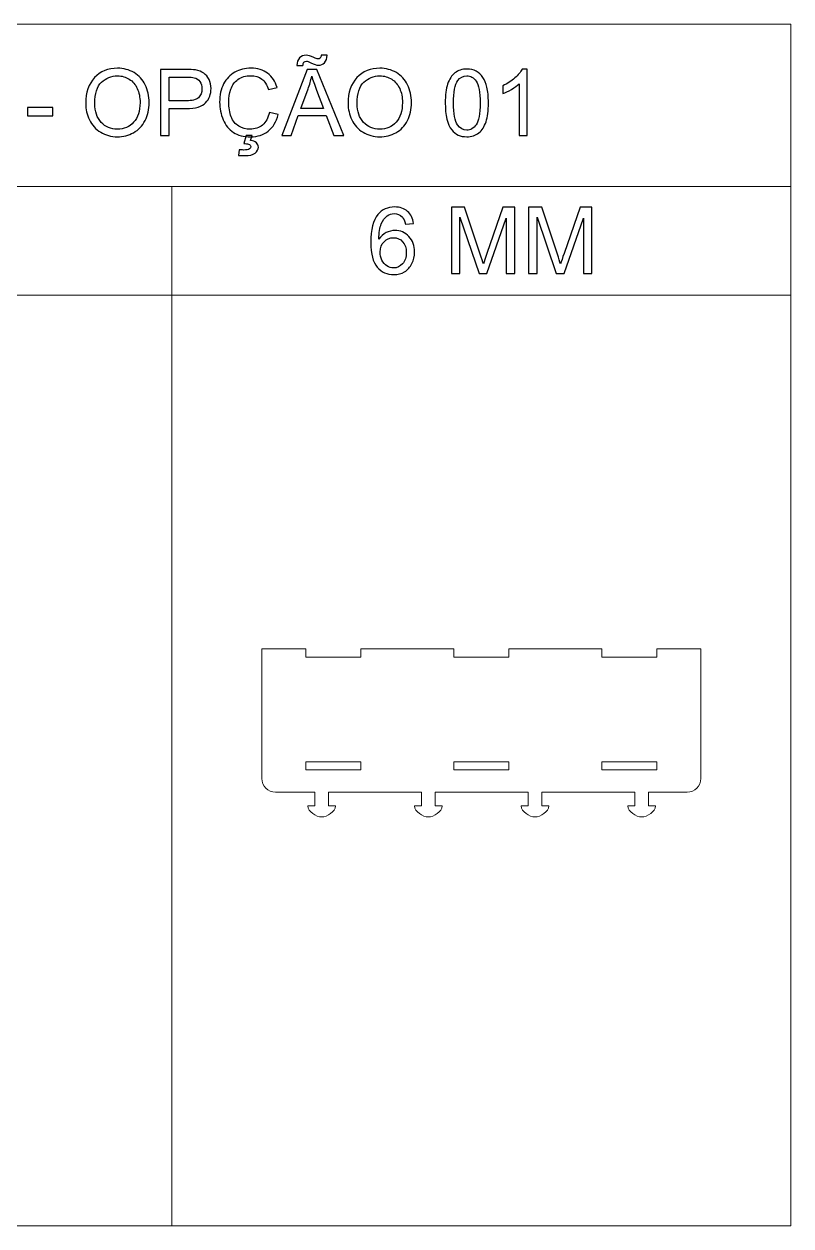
# Model space of a CAD drawing. Header units: millimetres. Extents: x -668 to 668, y -219 to 219.
# Drawn here: x -308.5 to -28.9, y -219.1 to 219.1 of the extents above; entities that cross this region are included whole.
import ezdxf

# ---------------------------------------------------------------- set-up
doc = ezdxf.new("R2010")
doc.units = ezdxf.units.MM
doc.header["$MEASUREMENT"] = 0
doc.layers.add('Layer 1', color=7, linetype='Continuous')

msp = doc.modelspace()

# ---------------------------------------------------------------- linework, layer by layer
at = {"layer": 'Layer 1', "color": 153, "lineweight": 20}
for points in [[(-668.1612, 159.8081), (-28.9278, 159.8081), (-28.9278, 219.0747), (-668.1612, 219.0747), (-668.1612, 159.8081)], [(-668.1612, -219.0747), (-28.9278, -219.0747), (-28.9278, 159.8081), (-668.1612, 159.8081), (-668.1612, -219.0747)], [(-668.1612, 120.2971), (-28.9278, 120.2971), (-28.9278, 159.8081), (-668.1612, 159.8081), (-668.1612, 120.2971)]]:
    msp.add_lwpolyline(points, close=True, dxfattribs=at)
at = {"layer": 'Layer 1', "color": 153}
for points, knots in [([(-209.0231, 204.0058), (-209.0343, 205.1365), (-208.7193, 206.0365), (-208.0836, 206.7116), (-208.0836, 206.7116), (-207.4592, 207.381), (-206.6548, 207.7185), (-205.6759, 207.7185), (-205.6759, 207.7185), (-204.9953, 207.7185), (-204.0671, 207.4316), (-202.897, 206.8522), (-202.897, 206.8522), (-202.2501, 206.5316), (-201.7325, 206.3684), (-201.35, 206.3684), (-201.35, 206.3684), (-200.9956, 206.3684), (-200.7256, 206.4641), (-200.54, 206.6553), (-200.54, 206.6553), (-200.3543, 206.841), (-200.2249, 207.2235), (-200.1462, 207.786), (-200.1462, 207.786), (-200.1462, 207.786), (-198.0198, 207.786), (-198.0198, 207.786), (-198.0198, 207.786), (-198.0535, 206.5372), (-198.3686, 205.6034), (-198.9648, 204.979), (-198.9648, 204.979), (-199.5611, 204.3545), (-200.3149, 204.0395), (-201.2375, 204.0395), (-201.2375, 204.0395), (-201.9238, 204.0395), (-202.8351, 204.3489), (-203.9602, 204.9621), (-203.9602, 204.9621), (-204.6971, 205.3615), (-205.2372, 205.5584), (-205.5803, 205.5584), (-205.5803, 205.5584), (-205.9516, 205.5584), (-206.2554, 205.429), (-206.4804, 205.1646), (-206.4804, 205.1646), (-206.7223, 204.9058), (-206.8404, 204.5177), (-206.8292, 204.0058), (-206.8292, 204.0058), (-206.8292, 204.0058), (-209.0231, 204.0058), (-209.0231, 204.0058)], [0, 0, 0, 0, 0.06666667, 0.06666667, 0.06666667, 0.06666667, 0.13333333, 0.13333333, 0.13333333, 0.13333333, 0.2, 0.2, 0.2, 0.2, 0.26666667, 0.26666667, 0.26666667, 0.26666667, 0.33333333, 0.33333333, 0.33333333, 0.33333333, 0.4, 0.4, 0.4, 0.4, 0.46666667, 0.46666667, 0.46666667, 0.46666667, 0.53333333, 0.53333333, 0.53333333, 0.53333333, 0.6, 0.6, 0.6, 0.6, 0.66666667, 0.66666667, 0.66666667, 0.66666667, 0.73333333, 0.73333333, 0.73333333, 0.73333333, 0.8, 0.8, 0.8, 0.8, 0.86666667, 0.86666667, 0.86666667, 0.86666667, 1, 1, 1, 1]), ([(-286.0461, 190.1504), (-286.0461, 194.1557), (-284.966, 197.2947), (-282.8115, 199.5617), (-282.8115, 199.5617), (-280.657, 201.8287), (-277.878, 202.9594), (-274.469, 202.9594), (-274.469, 202.9594), (-272.2357, 202.9594), (-270.2275, 202.425), (-268.433, 201.3618), (-268.433, 201.3618), (-266.6441, 200.2986), (-265.2771, 198.8135), (-264.3377, 196.9065), (-264.3377, 196.9065), (-263.3982, 195.0051), (-262.9257, 192.845), (-262.9257, 190.4317), (-262.9257, 190.4317), (-262.9257, 187.9846), (-263.4207, 185.7907), (-264.4108, 183.8612), (-264.4108, 183.8612), (-265.4009, 181.9261), (-266.8016, 180.4635), (-268.613, 179.4734), (-268.613, 179.4734), (-270.43, 178.4777), (-272.3876, 177.9827), (-274.4859, 177.9827), (-274.4859, 177.9827), (-276.7642, 177.9827), (-278.7949, 178.534), (-280.5894, 179.6309), (-280.5894, 179.6309), (-282.3783, 180.7279), (-283.7397, 182.2242), (-284.6622, 184.1256), (-284.6622, 184.1256), (-285.5848, 186.0214), (-286.0461, 188.0296), (-286.0461, 190.1504)], [0, 0, 0, 0, 0.08333333, 0.08333333, 0.08333333, 0.08333333, 0.16666667, 0.16666667, 0.16666667, 0.16666667, 0.25, 0.25, 0.25, 0.25, 0.33333333, 0.33333333, 0.33333333, 0.33333333, 0.41666667, 0.41666667, 0.41666667, 0.41666667, 0.5, 0.5, 0.5, 0.5, 0.58333333, 0.58333333, 0.58333333, 0.58333333, 0.66666667, 0.66666667, 0.66666667, 0.66666667, 0.75, 0.75, 0.75, 0.75, 0.83333333, 0.83333333, 0.83333333, 0.83333333, 1, 1, 1, 1]), ([(-258.8136, 178.3877), (-258.8136, 178.3877), (-258.8136, 202.5544), (-258.8136, 202.5544), (-258.8136, 202.5544), (-258.8136, 202.5544), (-249.6892, 202.5544), (-249.6892, 202.5544), (-249.6892, 202.5544), (-248.0859, 202.5544), (-246.8596, 202.4757), (-246.0102, 202.3238), (-246.0102, 202.3238), (-244.8232, 202.1269), (-243.8275, 201.75), (-243.0231, 201.1987), (-243.0231, 201.1987), (-242.2186, 200.6418), (-241.5717, 199.8655), (-241.0823, 198.8698), (-241.0823, 198.8698), (-240.5929, 197.8741), (-240.351, 196.7771), (-240.351, 195.5789), (-240.351, 195.5789), (-240.351, 193.5313), (-241.0035, 191.793), (-242.3143, 190.3754), (-242.3143, 190.3754), (-243.6194, 188.9522), (-245.9877, 188.2434), (-249.4079, 188.2434), (-249.4079, 188.2434), (-249.4079, 188.2434), (-255.6071, 188.2434), (-255.6071, 188.2434), (-255.6071, 188.2434), (-255.6071, 188.2434), (-255.6071, 178.3877), (-255.6071, 178.3877), (-255.6071, 178.3877), (-255.6071, 178.3877), (-258.8136, 178.3877), (-258.8136, 178.3877)], [0, 0, 0, 0, 0.08333333, 0.08333333, 0.08333333, 0.08333333, 0.16666667, 0.16666667, 0.16666667, 0.16666667, 0.25, 0.25, 0.25, 0.25, 0.33333333, 0.33333333, 0.33333333, 0.33333333, 0.41666667, 0.41666667, 0.41666667, 0.41666667, 0.5, 0.5, 0.5, 0.5, 0.58333333, 0.58333333, 0.58333333, 0.58333333, 0.66666667, 0.66666667, 0.66666667, 0.66666667, 0.75, 0.75, 0.75, 0.75, 0.83333333, 0.83333333, 0.83333333, 0.83333333, 1, 1, 1, 1]), ([(-219.0869, 186.8652), (-219.0869, 186.8652), (-215.8805, 186.0551), (-215.8805, 186.0551), (-215.8805, 186.0551), (-216.5499, 183.4281), (-217.7537, 181.431), (-219.492, 180.0528), (-219.492, 180.0528), (-221.2302, 178.6746), (-223.3566, 177.9827), (-225.8712, 177.9827), (-225.8712, 177.9827), (-228.4701, 177.9827), (-230.5853, 178.5115), (-232.2166, 179.5747), (-232.2166, 179.5747), (-233.848, 180.6322), (-235.0856, 182.168), (-235.935, 184.1762), (-235.935, 184.1762), (-236.7844, 186.1901), (-237.212, 188.3447), (-237.212, 190.6511), (-237.212, 190.6511), (-237.212, 193.1656), (-236.7338, 195.3595), (-235.7719, 197.2328), (-235.7719, 197.2328), (-234.8099, 199.106), (-233.443, 200.5293), (-231.671, 201.5025), (-231.671, 201.5025), (-229.899, 202.4757), (-227.9469, 202.9594), (-225.8205, 202.9594), (-225.8205, 202.9594), (-223.4016, 202.9594), (-221.3709, 202.3463), (-219.7282, 201.1143), (-219.7282, 201.1143), (-218.08, 199.8824), (-216.9324, 198.1554), (-216.2855, 195.9277), (-216.2855, 195.9277), (-216.2855, 195.9277), (-219.4245, 195.1851), (-219.4245, 195.1851), (-219.4245, 195.1851), (-219.9814, 196.9403), (-220.7971, 198.2229), (-221.8603, 199.0217), (-221.8603, 199.0217), (-222.9235, 199.8261), (-224.2623, 200.2255), (-225.8768, 200.2255), (-225.8768, 200.2255), (-227.7276, 200.2255), (-229.2802, 199.7811), (-230.5234, 198.8923), (-230.5234, 198.8923), (-231.7666, 198.0035), (-232.6442, 196.8053), (-233.1448, 195.3089), (-233.1448, 195.3089), (-233.6511, 193.8069), (-233.9042, 192.2599), (-233.9042, 190.6679), (-233.9042, 190.6679), (-233.9042, 188.6147), (-233.6061, 186.8202), (-233.0098, 185.2901), (-233.0098, 185.2901), (-232.4135, 183.7543), (-231.4853, 182.6124), (-230.2252, 181.8529), (-230.2252, 181.8529), (-228.9651, 181.0935), (-227.6038, 180.7166), (-226.1356, 180.7166), (-226.1356, 180.7166), (-224.3467, 180.7166), (-222.8391, 181.2342), (-221.6015, 182.2636), (-221.6015, 182.2636), (-220.3639, 183.2987), (-219.5257, 184.8288), (-219.0869, 186.8652)], [0, 0, 0, 0, 0.04347826, 0.04347826, 0.04347826, 0.04347826, 0.08695652, 0.08695652, 0.08695652, 0.08695652, 0.13043478, 0.13043478, 0.13043478, 0.13043478, 0.17391304, 0.17391304, 0.17391304, 0.17391304, 0.2173913, 0.2173913, 0.2173913, 0.2173913, 0.26086957, 0.26086957, 0.26086957, 0.26086957, 0.30434783, 0.30434783, 0.30434783, 0.30434783, 0.34782609, 0.34782609, 0.34782609, 0.34782609, 0.39130435, 0.39130435, 0.39130435, 0.39130435, 0.43478261, 0.43478261, 0.43478261, 0.43478261, 0.47826087, 0.47826087, 0.47826087, 0.47826087, 0.52173913, 0.52173913, 0.52173913, 0.52173913, 0.56521739, 0.56521739, 0.56521739, 0.56521739, 0.60869565, 0.60869565, 0.60869565, 0.60869565, 0.65217391, 0.65217391, 0.65217391, 0.65217391, 0.69565217, 0.69565217, 0.69565217, 0.69565217, 0.73913043, 0.73913043, 0.73913043, 0.73913043, 0.7826087, 0.7826087, 0.7826087, 0.7826087, 0.82608696, 0.82608696, 0.82608696, 0.82608696, 0.86956522, 0.86956522, 0.86956522, 0.86956522, 0.91304348, 0.91304348, 0.91304348, 0.91304348, 1, 1, 1, 1]), ([(-214.5753, 178.3877), (-214.5753, 178.3877), (-205.3047, 202.5544), (-205.3047, 202.5544), (-205.3047, 202.5544), (-205.3047, 202.5544), (-201.7888, 202.5544), (-201.7888, 202.5544), (-201.7888, 202.5544), (-201.7888, 202.5544), (-191.95, 178.3877), (-191.95, 178.3877), (-191.95, 178.3877), (-191.95, 178.3877), (-195.5896, 178.3877), (-195.5896, 178.3877), (-195.5896, 178.3877), (-195.5896, 178.3877), (-198.3854, 185.712), (-198.3854, 185.712), (-198.3854, 185.712), (-198.3854, 185.712), (-208.5618, 185.712), (-208.5618, 185.712), (-208.5618, 185.712), (-208.5618, 185.712), (-211.1832, 178.3877), (-211.1832, 178.3877), (-211.1832, 178.3877), (-211.1832, 178.3877), (-214.5753, 178.3877), (-214.5753, 178.3877)], [0, 0, 0, 0, 0.11111111, 0.11111111, 0.11111111, 0.11111111, 0.22222222, 0.22222222, 0.22222222, 0.22222222, 0.33333333, 0.33333333, 0.33333333, 0.33333333, 0.44444444, 0.44444444, 0.44444444, 0.44444444, 0.55555556, 0.55555556, 0.55555556, 0.55555556, 0.66666667, 0.66666667, 0.66666667, 0.66666667, 0.77777778, 0.77777778, 0.77777778, 0.77777778, 1, 1, 1, 1]), ([(-190.3917, 190.1504), (-190.3917, 194.1557), (-189.3116, 197.2947), (-187.1571, 199.5617), (-187.1571, 199.5617), (-185.0026, 201.8287), (-182.2236, 202.9594), (-178.8146, 202.9594), (-178.8146, 202.9594), (-176.5813, 202.9594), (-174.5731, 202.425), (-172.7786, 201.3618), (-172.7786, 201.3618), (-170.9897, 200.2986), (-169.6227, 198.8135), (-168.6833, 196.9065), (-168.6833, 196.9065), (-167.7438, 195.0051), (-167.2713, 192.845), (-167.2713, 190.4317), (-167.2713, 190.4317), (-167.2713, 187.9846), (-167.7663, 185.7907), (-168.7564, 183.8612), (-168.7564, 183.8612), (-169.7465, 181.9261), (-171.1472, 180.4635), (-172.9586, 179.4734), (-172.9586, 179.4734), (-174.7756, 178.4777), (-176.7332, 177.9827), (-178.8315, 177.9827), (-178.8315, 177.9827), (-181.1098, 177.9827), (-183.1405, 178.534), (-184.935, 179.6309), (-184.935, 179.6309), (-186.7239, 180.7279), (-188.0853, 182.2242), (-189.0078, 184.1256), (-189.0078, 184.1256), (-189.9304, 186.0214), (-190.3917, 188.0296), (-190.3917, 190.1504)], [0, 0, 0, 0, 0.08333333, 0.08333333, 0.08333333, 0.08333333, 0.16666667, 0.16666667, 0.16666667, 0.16666667, 0.25, 0.25, 0.25, 0.25, 0.33333333, 0.33333333, 0.33333333, 0.33333333, 0.41666667, 0.41666667, 0.41666667, 0.41666667, 0.5, 0.5, 0.5, 0.5, 0.58333333, 0.58333333, 0.58333333, 0.58333333, 0.66666667, 0.66666667, 0.66666667, 0.66666667, 0.75, 0.75, 0.75, 0.75, 0.83333333, 0.83333333, 0.83333333, 0.83333333, 1, 1, 1, 1]), ([(-154.963, 190.3135), (-154.963, 193.1656), (-154.6705, 195.472), (-154.0854, 197.2159), (-154.0854, 197.2159), (-153.4948, 198.9654), (-152.6228, 200.3099), (-151.464, 201.2493), (-151.464, 201.2493), (-150.3108, 202.1888), (-148.8538, 202.6557), (-147.0987, 202.6557), (-147.0987, 202.6557), (-145.8048, 202.6557), (-144.6685, 202.3969), (-143.6841, 201.8737), (-143.6841, 201.8737), (-142.7053, 201.3506), (-141.8952, 200.5968), (-141.2652, 199.6123), (-141.2652, 199.6123), (-140.6351, 198.6335), (-140.1401, 197.4353), (-139.78, 196.0233), (-139.78, 196.0233), (-139.4144, 194.6114), (-139.2344, 192.7043), (-139.2344, 190.3135), (-139.2344, 190.3135), (-139.2344, 187.4783), (-139.5269, 185.1832), (-140.1063, 183.4393), (-140.1063, 183.4393), (-140.6857, 181.6898), (-141.5577, 180.3453), (-142.7165, 179.4003), (-142.7165, 179.4003), (-143.8697, 178.4552), (-145.3323, 177.9827), (-147.0987, 177.9827), (-147.0987, 177.9827), (-149.422, 177.9827), (-151.2502, 178.8096), (-152.5778, 180.4691), (-152.5778, 180.4691), (-154.1698, 182.4942), (-154.963, 185.7739), (-154.963, 190.3135)], [0, 0, 0, 0, 0.07692308, 0.07692308, 0.07692308, 0.07692308, 0.15384615, 0.15384615, 0.15384615, 0.15384615, 0.23076923, 0.23076923, 0.23076923, 0.23076923, 0.30769231, 0.30769231, 0.30769231, 0.30769231, 0.38461538, 0.38461538, 0.38461538, 0.38461538, 0.46153846, 0.46153846, 0.46153846, 0.46153846, 0.53846154, 0.53846154, 0.53846154, 0.53846154, 0.61538462, 0.61538462, 0.61538462, 0.61538462, 0.69230769, 0.69230769, 0.69230769, 0.69230769, 0.76923077, 0.76923077, 0.76923077, 0.76923077, 0.84615385, 0.84615385, 0.84615385, 0.84615385, 1, 1, 1, 1]), ([(-125.0527, 178.3877), (-125.0527, 178.3877), (-128.0229, 178.3877), (-128.0229, 178.3877), (-128.0229, 178.3877), (-128.0229, 178.3877), (-128.0229, 197.3003), (-128.0229, 197.3003), (-128.0229, 197.3003), (-128.7373, 196.614), (-129.6768, 195.9333), (-130.8356, 195.2526), (-130.8356, 195.2526), (-131.9945, 194.572), (-133.0408, 194.0601), (-133.9633, 193.7225), (-133.9633, 193.7225), (-133.9633, 193.7225), (-133.9633, 196.5915), (-133.9633, 196.5915), (-133.9633, 196.5915), (-132.3038, 197.3678), (-130.8525, 198.3129), (-129.6093, 199.4267), (-129.6093, 199.4267), (-128.3661, 200.5349), (-127.4829, 201.6094), (-126.9653, 202.6557), (-126.9653, 202.6557), (-126.9653, 202.6557), (-125.0527, 202.6557), (-125.0527, 202.6557), (-125.0527, 202.6557), (-125.0527, 202.6557), (-125.0527, 178.3877), (-125.0527, 178.3877)], [0, 0, 0, 0, 0.1, 0.1, 0.1, 0.1, 0.2, 0.2, 0.2, 0.2, 0.3, 0.3, 0.3, 0.3, 0.4, 0.4, 0.4, 0.4, 0.5, 0.5, 0.5, 0.5, 0.6, 0.6, 0.6, 0.6, 0.7, 0.7, 0.7, 0.7, 0.8, 0.8, 0.8, 0.8, 1, 1, 1, 1]), ([(-282.7383, 190.0942), (-282.7383, 187.1858), (-281.9564, 184.8963), (-280.3926, 183.2255), (-280.3926, 183.2255), (-278.8287, 181.5548), (-276.8654, 180.7166), (-274.5028, 180.7166), (-274.5028, 180.7166), (-272.0951, 180.7166), (-270.1206, 181.5604), (-268.5623, 183.248), (-268.5623, 183.248), (-267.0097, 184.9357), (-266.2334, 187.3321), (-266.2334, 190.4373), (-266.2334, 190.4373), (-266.2334, 192.4006), (-266.5653, 194.1163), (-267.2291, 195.5789), (-267.2291, 195.5789), (-267.8929, 197.0415), (-268.8661, 198.1779), (-270.1431, 198.9823), (-270.1431, 198.9823), (-271.4257, 199.7867), (-272.8601, 200.1918), (-274.4521, 200.1918), (-274.4521, 200.1918), (-276.7135, 200.1918), (-278.6599, 199.4154), (-280.2913, 197.8628), (-280.2913, 197.8628), (-281.9227, 196.3102), (-282.7383, 193.7225), (-282.7383, 190.0942)], [0, 0, 0, 0, 0.1, 0.1, 0.1, 0.1, 0.2, 0.2, 0.2, 0.2, 0.3, 0.3, 0.3, 0.3, 0.4, 0.4, 0.4, 0.4, 0.5, 0.5, 0.5, 0.5, 0.6, 0.6, 0.6, 0.6, 0.7, 0.7, 0.7, 0.7, 0.8, 0.8, 0.8, 0.8, 1, 1, 1, 1]), ([(-255.6071, 191.0786), (-255.6071, 191.0786), (-249.3629, 191.0786), (-249.3629, 191.0786), (-249.3629, 191.0786), (-247.2927, 191.0786), (-245.8301, 191.4611), (-244.9582, 192.2318), (-244.9582, 192.2318), (-244.0919, 193.0025), (-243.6587, 194.0826), (-243.6587, 195.4833), (-243.6587, 195.4833), (-243.6587, 196.4902), (-243.9119, 197.3565), (-244.4238, 198.0766), (-244.4238, 198.0766), (-244.9357, 198.7967), (-245.6108, 199.2748), (-246.4433, 199.5055), (-246.4433, 199.5055), (-246.9833, 199.6461), (-247.979, 199.7192), (-249.4248, 199.7192), (-249.4248, 199.7192), (-249.4248, 199.7192), (-255.6071, 199.7192), (-255.6071, 199.7192), (-255.6071, 199.7192), (-255.6071, 199.7192), (-255.6071, 191.0786), (-255.6071, 191.0786)], [0, 0, 0, 0, 0.11111111, 0.11111111, 0.11111111, 0.11111111, 0.22222222, 0.22222222, 0.22222222, 0.22222222, 0.33333333, 0.33333333, 0.33333333, 0.33333333, 0.44444444, 0.44444444, 0.44444444, 0.44444444, 0.55555556, 0.55555556, 0.55555556, 0.55555556, 0.66666667, 0.66666667, 0.66666667, 0.66666667, 0.77777778, 0.77777778, 0.77777778, 0.77777778, 1, 1, 1, 1]), ([(-207.6223, 188.3109), (-207.6223, 188.3109), (-199.3867, 188.3109), (-199.3867, 188.3109), (-199.3867, 188.3109), (-199.3867, 188.3109), (-201.9069, 195.0108), (-201.9069, 195.0108), (-201.9069, 195.0108), (-202.6664, 197.0472), (-203.2401, 198.7291), (-203.6396, 200.0567), (-203.6396, 200.0567), (-203.9714, 198.4816), (-204.4159, 196.9346), (-204.9728, 195.4045), (-204.9728, 195.4045), (-204.9728, 195.4045), (-207.6223, 188.3109), (-207.6223, 188.3109)], [0, 0, 0, 0, 0.16666667, 0.16666667, 0.16666667, 0.16666667, 0.33333333, 0.33333333, 0.33333333, 0.33333333, 0.5, 0.5, 0.5, 0.5, 0.66666667, 0.66666667, 0.66666667, 0.66666667, 1, 1, 1, 1]), ([(-187.0839, 190.0942), (-187.0839, 187.1858), (-186.302, 184.8963), (-184.7382, 183.2255), (-184.7382, 183.2255), (-183.1743, 181.5548), (-181.211, 180.7166), (-178.8484, 180.7166), (-178.8484, 180.7166), (-176.4407, 180.7166), (-174.4662, 181.5604), (-172.9079, 183.248), (-172.9079, 183.248), (-171.3553, 184.9357), (-170.579, 187.3321), (-170.579, 190.4373), (-170.579, 190.4373), (-170.579, 192.4006), (-170.9109, 194.1163), (-171.5747, 195.5789), (-171.5747, 195.5789), (-172.2385, 197.0415), (-173.2117, 198.1779), (-174.4887, 198.9823), (-174.4887, 198.9823), (-175.7713, 199.7867), (-177.2057, 200.1918), (-178.7977, 200.1918), (-178.7977, 200.1918), (-181.0591, 200.1918), (-183.0055, 199.4154), (-184.6369, 197.8628), (-184.6369, 197.8628), (-186.2683, 196.3102), (-187.0839, 193.7225), (-187.0839, 190.0942)], [0, 0, 0, 0, 0.1, 0.1, 0.1, 0.1, 0.2, 0.2, 0.2, 0.2, 0.3, 0.3, 0.3, 0.3, 0.4, 0.4, 0.4, 0.4, 0.5, 0.5, 0.5, 0.5, 0.6, 0.6, 0.6, 0.6, 0.7, 0.7, 0.7, 0.7, 0.8, 0.8, 0.8, 0.8, 1, 1, 1, 1]), ([(-151.9253, 190.3023), (-151.9253, 186.3251), (-151.464, 183.6812), (-150.5358, 182.3761), (-150.5358, 182.3761), (-149.6076, 181.0654), (-148.46, 180.4128), (-147.0987, 180.4128), (-147.0987, 180.4128), (-145.7373, 180.4128), (-144.5898, 181.071), (-143.6616, 182.3817), (-143.6616, 182.3817), (-142.7334, 183.6981), (-142.2721, 186.3364), (-142.2721, 190.3023), (-142.2721, 190.3023), (-142.2721, 194.2795), (-142.7334, 196.9234), (-143.6616, 198.2285), (-143.6616, 198.2285), (-144.5841, 199.5392), (-145.743, 200.1918), (-147.1324, 200.1918), (-147.1324, 200.1918), (-148.4938, 200.1918), (-149.5851, 199.6123), (-150.4008, 198.4591), (-150.4008, 198.4591), (-151.419, 196.9909), (-151.9253, 194.2682), (-151.9253, 190.3023)], [0, 0, 0, 0, 0.11111111, 0.11111111, 0.11111111, 0.11111111, 0.22222222, 0.22222222, 0.22222222, 0.22222222, 0.33333333, 0.33333333, 0.33333333, 0.33333333, 0.44444444, 0.44444444, 0.44444444, 0.44444444, 0.55555556, 0.55555556, 0.55555556, 0.55555556, 0.66666667, 0.66666667, 0.66666667, 0.66666667, 0.77777778, 0.77777778, 0.77777778, 0.77777778, 1, 1, 1, 1]), ([(-307.2369, 185.6445), (-307.2369, 185.6445), (-307.2369, 188.6147), (-307.2369, 188.6147), (-307.2369, 188.6147), (-307.2369, 188.6147), (-298.0562, 188.6147), (-298.0562, 188.6147), (-298.0562, 188.6147), (-298.0562, 188.6147), (-298.0562, 185.6445), (-298.0562, 185.6445), (-298.0562, 185.6445), (-298.0562, 185.6445), (-307.2369, 185.6445), (-307.2369, 185.6445)], [0, 0, 0, 0, 0.2, 0.2, 0.2, 0.2, 0.4, 0.4, 0.4, 0.4, 0.6, 0.6, 0.6, 0.6, 1, 1, 1, 1]), ([(-228.4476, 175.485), (-228.4476, 175.485), (-227.5925, 178.3877), (-227.5925, 178.3877), (-227.5925, 178.3877), (-227.5925, 178.3877), (-225.3986, 178.3877), (-225.3986, 178.3877), (-225.3986, 178.3877), (-225.3986, 178.3877), (-225.9443, 176.6326), (-225.9443, 176.6326), (-225.9443, 176.6326), (-225.0049, 176.5201), (-224.2961, 176.2332), (-223.8179, 175.7663), (-223.8179, 175.7663), (-223.3397, 175.305), (-223.1035, 174.7874), (-223.1035, 174.2193), (-223.1035, 174.2193), (-223.1035, 173.398), (-223.5029, 172.6723), (-224.3017, 172.0422), (-224.3017, 172.0422), (-225.0949, 171.4122), (-226.2987, 171.0972), (-227.9019, 171.0972), (-227.9019, 171.0972), (-228.8076, 171.0972), (-229.6064, 171.0972), (-230.2927, 171.0972), (-230.2927, 171.0972), (-230.2927, 171.0972), (-230.124, 173.1898), (-230.124, 173.1898), (-230.124, 173.1898), (-229.4096, 173.1673), (-228.892, 173.1561), (-228.5545, 173.1561), (-228.5545, 173.1561), (-227.5138, 173.1561), (-226.7769, 173.2967), (-226.355, 173.5836), (-226.355, 173.5836), (-226.0343, 173.803), (-225.8712, 174.0674), (-225.8712, 174.388), (-225.8712, 174.388), (-225.8712, 174.5849), (-225.9331, 174.7593), (-226.0624, 174.9112), (-226.0624, 174.9112), (-226.1862, 175.0631), (-226.4168, 175.1981), (-226.7544, 175.305), (-226.7544, 175.305), (-227.0975, 175.4119), (-227.6601, 175.4737), (-228.4476, 175.485)], [0, 0, 0, 0, 0.0625, 0.0625, 0.0625, 0.0625, 0.125, 0.125, 0.125, 0.125, 0.1875, 0.1875, 0.1875, 0.1875, 0.25, 0.25, 0.25, 0.25, 0.3125, 0.3125, 0.3125, 0.3125, 0.375, 0.375, 0.375, 0.375, 0.4375, 0.4375, 0.4375, 0.4375, 0.5, 0.5, 0.5, 0.5, 0.5625, 0.5625, 0.5625, 0.5625, 0.625, 0.625, 0.625, 0.625, 0.6875, 0.6875, 0.6875, 0.6875, 0.75, 0.75, 0.75, 0.75, 0.8125, 0.8125, 0.8125, 0.8125, 0.875, 0.875, 0.875, 0.875, 1, 1, 1, 1]), ([(-166.5402, 146.3811), (-166.5402, 146.3811), (-169.4766, 146.1449), (-169.4766, 146.1449), (-169.4766, 146.1449), (-169.741, 147.3093), (-170.1179, 148.1588), (-170.6073, 148.6876), (-170.6073, 148.6876), (-171.4117, 149.537), (-172.4074, 149.9589), (-173.5888, 149.9589), (-173.5888, 149.9589), (-174.5395, 149.9589), (-175.3833, 149.6945), (-176.109, 149.1657), (-176.109, 149.1657), (-177.0428, 148.485), (-177.7741, 147.495), (-178.3197, 146.1899), (-178.3197, 146.1899), (-178.8598, 144.8792), (-179.141, 143.0172), (-179.1635, 140.6039), (-179.1635, 140.6039), (-178.4491, 141.6896), (-177.5716, 142.4996), (-176.5365, 143.0228), (-176.5365, 143.0228), (-175.5014, 143.5516), (-174.4213, 143.816), (-173.285, 143.816), (-173.285, 143.816), (-171.3049, 143.816), (-169.6172, 143.0847), (-168.2221, 141.6277), (-168.2221, 141.6277), (-166.8327, 140.1707), (-166.1351, 138.2918), (-166.1351, 135.9798), (-166.1351, 135.9798), (-166.1351, 134.4609), (-166.4614, 133.0546), (-167.1139, 131.7495), (-167.1139, 131.7495), (-167.7721, 130.4444), (-168.6666, 129.4487), (-169.8141, 128.7568), (-169.8141, 128.7568), (-170.9561, 128.0648), (-172.2556, 127.7161), (-173.7069, 127.7161), (-173.7069, 127.7161), (-176.1765, 127.7161), (-178.196, 128.6274), (-179.7598, 130.4444), (-179.7598, 130.4444), (-181.3181, 132.2614), (-182.1, 135.2597), (-182.1, 139.4338), (-182.1, 139.4338), (-182.1, 144.1029), (-181.2337, 147.5006), (-179.5067, 149.6214), (-179.5067, 149.6214), (-177.9991, 151.4665), (-175.9683, 152.3891), (-173.4088, 152.3891), (-173.4088, 152.3891), (-171.5074, 152.3891), (-169.9435, 151.8547), (-168.7284, 150.7915), (-168.7284, 150.7915), (-167.5133, 149.7283), (-166.782, 148.26), (-166.5402, 146.3811)], [0, 0, 0, 0, 0.05, 0.05, 0.05, 0.05, 0.1, 0.1, 0.1, 0.1, 0.15, 0.15, 0.15, 0.15, 0.2, 0.2, 0.2, 0.2, 0.25, 0.25, 0.25, 0.25, 0.3, 0.3, 0.3, 0.3, 0.35, 0.35, 0.35, 0.35, 0.4, 0.4, 0.4, 0.4, 0.45, 0.45, 0.45, 0.45, 0.5, 0.5, 0.5, 0.5, 0.55, 0.55, 0.55, 0.55, 0.6, 0.6, 0.6, 0.6, 0.65, 0.65, 0.65, 0.65, 0.7, 0.7, 0.7, 0.7, 0.75, 0.75, 0.75, 0.75, 0.8, 0.8, 0.8, 0.8, 0.85, 0.85, 0.85, 0.85, 0.9, 0.9, 0.9, 0.9, 1, 1, 1, 1]), ([(-152.7017, 128.1211), (-152.7017, 128.1211), (-152.7017, 152.2878), (-152.7017, 152.2878), (-152.7017, 152.2878), (-152.7017, 152.2878), (-147.9088, 152.2878), (-147.9088, 152.2878), (-147.9088, 152.2878), (-147.9088, 152.2878), (-142.1934, 135.181), (-142.1934, 135.181), (-142.1934, 135.181), (-141.6646, 133.589), (-141.2821, 132.3964), (-141.0402, 131.6032), (-141.0402, 131.6032), (-140.7646, 132.4808), (-140.3314, 133.7746), (-139.7464, 135.4791), (-139.7464, 135.4791), (-139.7464, 135.4791), (-133.9297, 152.2878), (-133.9297, 152.2878), (-133.9297, 152.2878), (-133.9297, 152.2878), (-129.6488, 152.2878), (-129.6488, 152.2878), (-129.6488, 152.2878), (-129.6488, 152.2878), (-129.6488, 128.1211), (-129.6488, 128.1211), (-129.6488, 128.1211), (-129.6488, 128.1211), (-132.7202, 128.1211), (-132.7202, 128.1211), (-132.7202, 128.1211), (-132.7202, 128.1211), (-132.7202, 148.3388), (-132.7202, 148.3388), (-132.7202, 148.3388), (-132.7202, 148.3388), (-139.7745, 128.1211), (-139.7745, 128.1211), (-139.7745, 128.1211), (-139.7745, 128.1211), (-142.6547, 128.1211), (-142.6547, 128.1211), (-142.6547, 128.1211), (-142.6547, 128.1211), (-149.6302, 148.7101), (-149.6302, 148.7101), (-149.6302, 148.7101), (-149.6302, 148.7101), (-149.6302, 128.1211), (-149.6302, 128.1211), (-149.6302, 128.1211), (-149.6302, 128.1211), (-152.7017, 128.1211), (-152.7017, 128.1211)], [0, 0, 0, 0, 0.0625, 0.0625, 0.0625, 0.0625, 0.125, 0.125, 0.125, 0.125, 0.1875, 0.1875, 0.1875, 0.1875, 0.25, 0.25, 0.25, 0.25, 0.3125, 0.3125, 0.3125, 0.3125, 0.375, 0.375, 0.375, 0.375, 0.4375, 0.4375, 0.4375, 0.4375, 0.5, 0.5, 0.5, 0.5, 0.5625, 0.5625, 0.5625, 0.5625, 0.625, 0.625, 0.625, 0.625, 0.6875, 0.6875, 0.6875, 0.6875, 0.75, 0.75, 0.75, 0.75, 0.8125, 0.8125, 0.8125, 0.8125, 0.875, 0.875, 0.875, 0.875, 1, 1, 1, 1]), ([(-124.586, 128.1211), (-124.586, 128.1211), (-124.586, 152.2878), (-124.586, 152.2878), (-124.586, 152.2878), (-124.586, 152.2878), (-119.7931, 152.2878), (-119.7931, 152.2878), (-119.7931, 152.2878), (-119.7931, 152.2878), (-114.0777, 135.181), (-114.0777, 135.181), (-114.0777, 135.181), (-113.5489, 133.589), (-113.1664, 132.3964), (-112.9245, 131.6032), (-112.9245, 131.6032), (-112.6489, 132.4808), (-112.2157, 133.7746), (-111.6307, 135.4791), (-111.6307, 135.4791), (-111.6307, 135.4791), (-105.814, 152.2878), (-105.814, 152.2878), (-105.814, 152.2878), (-105.814, 152.2878), (-101.5331, 152.2878), (-101.5331, 152.2878), (-101.5331, 152.2878), (-101.5331, 152.2878), (-101.5331, 128.1211), (-101.5331, 128.1211), (-101.5331, 128.1211), (-101.5331, 128.1211), (-104.6045, 128.1211), (-104.6045, 128.1211), (-104.6045, 128.1211), (-104.6045, 128.1211), (-104.6045, 148.3388), (-104.6045, 148.3388), (-104.6045, 148.3388), (-104.6045, 148.3388), (-111.6588, 128.1211), (-111.6588, 128.1211), (-111.6588, 128.1211), (-111.6588, 128.1211), (-114.539, 128.1211), (-114.539, 128.1211), (-114.539, 128.1211), (-114.539, 128.1211), (-121.5145, 148.7101), (-121.5145, 148.7101), (-121.5145, 148.7101), (-121.5145, 148.7101), (-121.5145, 128.1211), (-121.5145, 128.1211), (-121.5145, 128.1211), (-121.5145, 128.1211), (-124.586, 128.1211), (-124.586, 128.1211)], [0, 0, 0, 0, 0.0625, 0.0625, 0.0625, 0.0625, 0.125, 0.125, 0.125, 0.125, 0.1875, 0.1875, 0.1875, 0.1875, 0.25, 0.25, 0.25, 0.25, 0.3125, 0.3125, 0.3125, 0.3125, 0.375, 0.375, 0.375, 0.375, 0.4375, 0.4375, 0.4375, 0.4375, 0.5, 0.5, 0.5, 0.5, 0.5625, 0.5625, 0.5625, 0.5625, 0.625, 0.625, 0.625, 0.625, 0.6875, 0.6875, 0.6875, 0.6875, 0.75, 0.75, 0.75, 0.75, 0.8125, 0.8125, 0.8125, 0.8125, 0.875, 0.875, 0.875, 0.875, 1, 1, 1, 1]), ([(-178.691, 135.9517), (-178.691, 134.9278), (-178.4716, 133.949), (-178.0385, 133.0152), (-178.0385, 133.0152), (-177.6053, 132.0814), (-176.9978, 131.3726), (-176.2271, 130.8832), (-176.2271, 130.8832), (-175.4508, 130.3938), (-174.6295, 130.1462), (-173.7575, 130.1462), (-173.7575, 130.1462), (-172.4918, 130.1462), (-171.4117, 130.6525), (-170.5173, 131.6651), (-170.5173, 131.6651), (-169.6229, 132.6777), (-169.1728, 134.0503), (-169.1728, 135.7885), (-169.1728, 135.7885), (-169.1728, 137.4593), (-169.6172, 138.7756), (-170.5004, 139.7376), (-170.5004, 139.7376), (-171.3836, 140.6995), (-172.5087, 141.1833), (-173.8757, 141.1833), (-173.8757, 141.1833), (-175.2145, 141.1833), (-176.3565, 140.6995), (-177.2903, 139.7376), (-177.2903, 139.7376), (-178.2241, 138.7756), (-178.691, 137.5155), (-178.691, 135.9517)], [0, 0, 0, 0, 0.1, 0.1, 0.1, 0.1, 0.2, 0.2, 0.2, 0.2, 0.3, 0.3, 0.3, 0.3, 0.4, 0.4, 0.4, 0.4, 0.5, 0.5, 0.5, 0.5, 0.6, 0.6, 0.6, 0.6, 0.7, 0.7, 0.7, 0.7, 0.8, 0.8, 0.8, 0.8, 1, 1, 1, 1])]:
    msp.add_open_spline(points, degree=3, knots=knots, dxfattribs=at)
at = {"layer": 'Layer 1', "color": 153, "lineweight": 20}
msp.add_open_spline([(-254.7054, 159.8081), (-254.7054, 159.8081), (-254.7054, -219.0748), (-254.7054, -219.0748)], degree=3, dxfattribs=at)
at = {"layer": 'Layer 1', "color": 230, "lineweight": 20}
for points, knots in [([(-131.8165, -11.687), (-131.8165, -11.687), (-151.8161, -11.687), (-151.8161, -11.687), (-151.8161, -11.687), (-151.8161, -11.687), (-151.8161, -8.687), (-151.8161, -8.687), (-151.8161, -8.687), (-151.8161, -8.687), (-185.7582, -8.687), (-185.7582, -8.687), (-185.7582, -8.687), (-185.7582, -8.687), (-185.7582, -11.687), (-185.7582, -11.687), (-185.7582, -11.687), (-185.7582, -11.687), (-205.7582, -11.687), (-205.7582, -11.687), (-205.7582, -11.687), (-205.7582, -11.687), (-205.7582, -8.687), (-205.7582, -8.687), (-205.7582, -8.687), (-205.7582, -8.687), (-221.8166, -8.687), (-221.8166, -8.687), (-221.8166, -8.687), (-221.8166, -8.687), (-221.8166, -11.687), (-221.8166, -11.687), (-221.8166, -11.687), (-221.8166, -11.687), (-221.8166, -14.687), (-221.8166, -14.687), (-221.8166, -14.687), (-221.8166, -14.687), (-221.8166, -55.9661), (-221.8166, -55.9661), (-221.8166, -55.9661), (-221.8166, -58.7157), (-219.5666, -60.9661), (-216.8166, -60.9661), (-216.8166, -60.9661), (-216.8166, -60.9661), (-202.5253, -60.9661), (-202.5253, -60.9661), (-202.5253, -60.9661), (-202.5253, -60.9661), (-202.5253, -65.9661), (-202.5253, -65.9661), (-202.5253, -65.9661), (-202.5253, -65.9661), (-205.0801, -65.9661), (-205.0801, -65.9661), (-205.0801, -65.9661), (-205.0031, -68.0792), (-202.0757, -69.9661), (-200.0253, -69.9661), (-200.0253, -69.9661), (-197.9749, -69.9661), (-195.0475, -68.0792), (-194.9705, -65.9661), (-194.9705, -65.9661), (-194.9705, -65.9661), (-197.5253, -65.9661), (-197.5253, -65.9661), (-197.5253, -65.9661), (-197.5253, -65.9661), (-197.5253, -60.9661), (-197.5253, -60.9661), (-197.5253, -60.9661), (-197.5253, -60.9661), (-163.6312, -60.9661), (-163.6312, -60.9661), (-163.6312, -60.9661), (-163.6312, -60.9661), (-163.6312, -65.9661), (-163.6312, -65.9661), (-163.6312, -65.9661), (-163.6312, -65.9661), (-166.186, -65.9661), (-166.186, -65.9661), (-166.186, -65.9661), (-166.109, -68.0792), (-163.1816, -69.9661), (-161.1312, -69.9661), (-161.1312, -69.9661), (-159.0808, -69.9661), (-156.1534, -68.0792), (-156.0764, -65.9661), (-156.0764, -65.9661), (-156.0764, -65.9661), (-158.6312, -65.9661), (-158.6312, -65.9661), (-158.6312, -65.9661), (-158.6312, -65.9661), (-158.6312, -60.9661), (-158.6312, -60.9661), (-158.6312, -60.9661), (-158.6312, -60.9661), (-124.7371, -60.9661), (-124.7371, -60.9661), (-124.7371, -60.9661), (-124.7371, -60.9661), (-124.7371, -65.9661), (-124.7371, -65.9661), (-124.7371, -65.9661), (-124.7371, -65.9661), (-127.2919, -65.9661), (-127.2919, -65.9661), (-127.2919, -65.9661), (-127.2149, -68.0792), (-124.2875, -69.9661), (-122.2371, -69.9661), (-122.2371, -69.9661), (-120.1867, -69.9661), (-117.2593, -68.0792), (-117.1823, -65.9661), (-117.1823, -65.9661), (-117.1823, -65.9661), (-119.7371, -65.9661), (-119.7371, -65.9661), (-119.7371, -65.9661), (-119.7371, -65.9661), (-119.7371, -60.9661), (-119.7371, -60.9661), (-119.7371, -60.9661), (-119.7371, -60.9661), (-85.843, -60.9661), (-85.843, -60.9661), (-85.843, -60.9661), (-85.843, -60.9661), (-85.843, -65.9661), (-85.843, -65.9661), (-85.843, -65.9661), (-85.843, -65.9661), (-88.3978, -65.9661), (-88.3978, -65.9661), (-88.3978, -65.9661), (-88.3208, -68.0792), (-85.3934, -69.9661), (-83.343, -69.9661), (-83.343, -69.9661), (-81.2926, -69.9661), (-78.3652, -68.0792), (-78.2882, -65.9661), (-78.2882, -65.9661), (-78.2882, -65.9661), (-80.843, -65.9661), (-80.843, -65.9661), (-80.843, -65.9661), (-80.843, -65.9661), (-80.843, -60.9661), (-80.843, -60.9661), (-80.843, -60.9661), (-80.843, -60.9661), (-66.8166, -60.9661), (-66.8166, -60.9661), (-66.8166, -60.9661), (-64.0666, -60.9661), (-61.8166, -58.7161), (-61.8166, -55.9661), (-61.8166, -55.9661), (-61.8166, -55.9661), (-61.8166, -14.687), (-61.8166, -14.687), (-61.8166, -14.687), (-61.8166, -14.687), (-61.8166, -11.687), (-61.8166, -11.687), (-61.8166, -11.687), (-61.8166, -11.687), (-61.8166, -8.687), (-61.8166, -8.687), (-61.8166, -8.687), (-61.8166, -8.687), (-77.8744, -8.687), (-77.8744, -8.687), (-77.8744, -8.687), (-77.8744, -8.687), (-77.8744, -11.687), (-77.8744, -11.687), (-77.8744, -11.687), (-77.8744, -11.687), (-97.8744, -11.687), (-97.8744, -11.687), (-97.8744, -11.687), (-97.8744, -11.687), (-97.8744, -8.687), (-97.8744, -8.687), (-97.8744, -8.687), (-97.8744, -8.687), (-131.8165, -8.687), (-131.8165, -8.687), (-131.8165, -8.687), (-131.8165, -8.687), (-131.8165, -11.687), (-131.8165, -11.687)], [0, 0, 0, 0, 0.01960784, 0.01960784, 0.01960784, 0.01960784, 0.03921569, 0.03921569, 0.03921569, 0.03921569, 0.05882353, 0.05882353, 0.05882353, 0.05882353, 0.07843137, 0.07843137, 0.07843137, 0.07843137, 0.09803922, 0.09803922, 0.09803922, 0.09803922, 0.11764706, 0.11764706, 0.11764706, 0.11764706, 0.1372549, 0.1372549, 0.1372549, 0.1372549, 0.15686275, 0.15686275, 0.15686275, 0.15686275, 0.17647059, 0.17647059, 0.17647059, 0.17647059, 0.19607843, 0.19607843, 0.19607843, 0.19607843, 0.21568627, 0.21568627, 0.21568627, 0.21568627, 0.23529412, 0.23529412, 0.23529412, 0.23529412, 0.25490196, 0.25490196, 0.25490196, 0.25490196, 0.2745098, 0.2745098, 0.2745098, 0.2745098, 0.29411765, 0.29411765, 0.29411765, 0.29411765, 0.31372549, 0.31372549, 0.31372549, 0.31372549, 0.33333333, 0.33333333, 0.33333333, 0.33333333, 0.35294118, 0.35294118, 0.35294118, 0.35294118, 0.37254902, 0.37254902, 0.37254902, 0.37254902, 0.39215686, 0.39215686, 0.39215686, 0.39215686, 0.41176471, 0.41176471, 0.41176471, 0.41176471, 0.43137255, 0.43137255, 0.43137255, 0.43137255, 0.45098039, 0.45098039, 0.45098039, 0.45098039, 0.47058824, 0.47058824, 0.47058824, 0.47058824, 0.49019608, 0.49019608, 0.49019608, 0.49019608, 0.50980392, 0.50980392, 0.50980392, 0.50980392, 0.52941176, 0.52941176, 0.52941176, 0.52941176, 0.54901961, 0.54901961, 0.54901961, 0.54901961, 0.56862745, 0.56862745, 0.56862745, 0.56862745, 0.58823529, 0.58823529, 0.58823529, 0.58823529, 0.60784314, 0.60784314, 0.60784314, 0.60784314, 0.62745098, 0.62745098, 0.62745098, 0.62745098, 0.64705882, 0.64705882, 0.64705882, 0.64705882, 0.66666667, 0.66666667, 0.66666667, 0.66666667, 0.68627451, 0.68627451, 0.68627451, 0.68627451, 0.70588235, 0.70588235, 0.70588235, 0.70588235, 0.7254902, 0.7254902, 0.7254902, 0.7254902, 0.74509804, 0.74509804, 0.74509804, 0.74509804, 0.76470588, 0.76470588, 0.76470588, 0.76470588, 0.78431373, 0.78431373, 0.78431373, 0.78431373, 0.80392157, 0.80392157, 0.80392157, 0.80392157, 0.82352941, 0.82352941, 0.82352941, 0.82352941, 0.84313725, 0.84313725, 0.84313725, 0.84313725, 0.8627451, 0.8627451, 0.8627451, 0.8627451, 0.88235294, 0.88235294, 0.88235294, 0.88235294, 0.90196078, 0.90196078, 0.90196078, 0.90196078, 0.92156863, 0.92156863, 0.92156863, 0.92156863, 0.94117647, 0.94117647, 0.94117647, 0.94117647, 0.96078431, 0.96078431, 0.96078431, 0.96078431, 1, 1, 1, 1]), ([(-205.7582, -49.8236), (-205.7582, -49.8236), (-185.7582, -49.8236), (-185.7582, -49.8236), (-185.7582, -49.8236), (-185.7582, -49.8236), (-185.7582, -52.8236), (-185.7582, -52.8236), (-185.7582, -52.8236), (-185.7582, -52.8236), (-205.7582, -52.8236), (-205.7582, -52.8236), (-205.7582, -52.8236), (-205.7582, -52.8236), (-205.7582, -49.8236), (-205.7582, -49.8236)], [0, 0, 0, 0, 0.2, 0.2, 0.2, 0.2, 0.4, 0.4, 0.4, 0.4, 0.6, 0.6, 0.6, 0.6, 1, 1, 1, 1]), ([(-151.8161, -49.8236), (-151.8161, -49.8236), (-131.8165, -49.8236), (-131.8165, -49.8236), (-131.8165, -49.8236), (-131.8165, -49.8236), (-131.8165, -52.8236), (-131.8165, -52.8236), (-131.8165, -52.8236), (-131.8165, -52.8236), (-151.8161, -52.8236), (-151.8161, -52.8236), (-151.8161, -52.8236), (-151.8161, -52.8236), (-151.8161, -49.8236), (-151.8161, -49.8236)], [0, 0, 0, 0, 0.2, 0.2, 0.2, 0.2, 0.4, 0.4, 0.4, 0.4, 0.6, 0.6, 0.6, 0.6, 1, 1, 1, 1]), ([(-97.8744, -49.8236), (-97.8744, -49.8236), (-77.8744, -49.8236), (-77.8744, -49.8236), (-77.8744, -49.8236), (-77.8744, -49.8236), (-77.8744, -52.8236), (-77.8744, -52.8236), (-77.8744, -52.8236), (-77.8744, -52.8236), (-97.8744, -52.8236), (-97.8744, -52.8236), (-97.8744, -52.8236), (-97.8744, -52.8236), (-97.8744, -49.8236), (-97.8744, -49.8236)], [0, 0, 0, 0, 0.2, 0.2, 0.2, 0.2, 0.4, 0.4, 0.4, 0.4, 0.6, 0.6, 0.6, 0.6, 1, 1, 1, 1])]:
    msp.add_open_spline(points, degree=3, knots=knots, dxfattribs=at)

doc.saveas('drawing.dxf')
